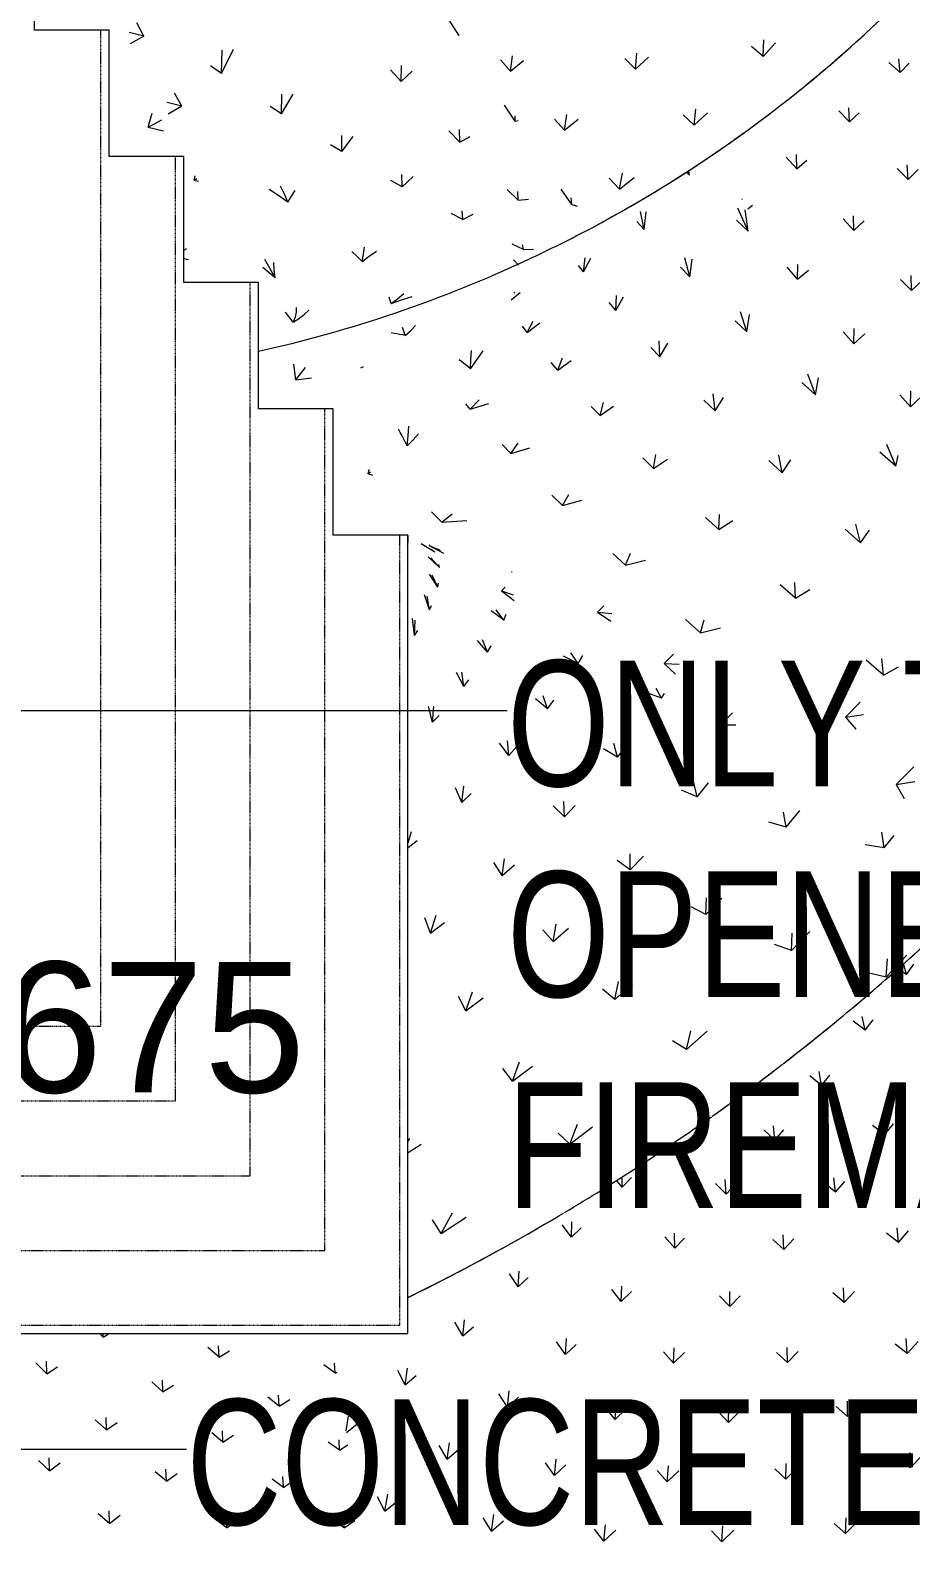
# Model space of a CAD drawing. Header units: millimetres. Extents: x 12827 to 178996, y -27589 to 73652.
# Drawn here: x 95187 to 97838, y 29901 to 34447 of the extents above; entities that cross this region are included whole.
import ezdxf

# ---------------------------------------------------------------- set-up
doc = ezdxf.new("R2010")
doc.units = ezdxf.units.MM
doc.linetypes.add('Overhead', pattern=[3.96875, 2.38125, -1.5875])
for name, color, linetype, lineweight in [('A-ANNO-NOTE', 131, 'Continuous', 25), ('A-FLOR', 192, 'Continuous', 9), ('A-FLOR-PATT', 8, 'Continuous', 9), ('G-ANNO-TEXT', 231, 'Continuous', 5), ('S-STRS', 31, 'Continuous', 20)]:
    doc.layers.add(name, color=color, linetype=linetype, lineweight=lineweight)
doc.styles.add('Arial_1', font='arial.ttf', dxfattribs={"height": 393.413174})
doc.styles.add('Swis721 BT_7', font='swiss.ttf', dxfattribs={"width": 0.75, "height": 378.428351})

# ---------------------------------------------------------------- blocks, each defined once
blk = doc.blocks.new('FP_202-Copy of 1_F')
at = {"layer": 'A-FLOR-PATT'}
for p, q in [((96450.4, 35516.5), (96443.8, 35559.1)), ((96450.4, 35516.5), (96416, 35546.8)), ((96450.4, 35516.5), (96475.6, 35546.8)), ((96311.4, 35356.7), (96278.8, 35388.6)), ((96311.4, 35356.7), (96307.1, 35400.1)), ((96311.4, 35356.7), (96338.1, 35386.4)), ((96634.9, 35356.5), (96600.1, 35386.4)), ((96634.9, 35356.5), (96629.1, 35400.2)), ((96634.9, 35356.5), (96661.6, 35388.7)), ((96163.8, 35200.4), (96162.1, 35244.3)), ((96821.3, 35198.6), (96816.4, 35243.4)), ((96163.8, 35200.4), (96133.3, 35233.7)), ((96163.8, 35200.4), (96192.2, 35229.3)), ((96486.4, 35187.3), (96453.4, 35218.9)), ((96486.4, 35187.3), (96483.1, 35231.7)), ((96486.4, 35187.3), (96515, 35218.7)), ((96821.3, 35198.6), (96786.2, 35228.1)), ((96821.3, 35198.6), (96849.6, 35232.9)), ((96037, 35076.6), (96037.3, 35076.9)), ((96328, 35023.5), (96297, 35056.5)), ((96328, 35023.5), (96327.5, 35068.1)), ((96663.6, 35019.8), (96661.4, 35065.1)), ((97009.6, 35043), (96974.1, 35072)), ((97009.6, 35043), (97005.5, 35088.9)), ((97009.6, 35043), (97039.4, 35079.2)), ((96328, 35023.5), (96358.5, 35053.7)), ((96663.6, 35019.8), (96630.2, 35051.1)), ((96663.6, 35019.8), (96694, 35052.8)), ((97199.7, 34889.6), (97163.9, 34918.2)), ((97199.7, 34889.6), (97196.4, 34936.7)), ((97199.7, 34889.6), (97230.9, 34928)), ((96161.2, 34895.8), (96161.9, 34910.7)), ((96173.2, 34878.3), (96191.9, 34895.1)), ((96494.8, 34847.9), (96463.3, 34880.7)), ((96494.8, 34847.9), (96495.4, 34893.3)), ((96494.8, 34847.9), (96527.3, 34879.6)), ((96843.1, 34854.1), (96809.3, 34885)), ((96843.1, 34854.1), (96841.8, 34900.4)), ((96843.1, 34854.1), (96875.2, 34888.9)), ((97391.6, 34738.5), (97389, 34786.8)), ((97024.7, 34690.3), (97024.3, 34737.6)), ((97391.6, 34738.5), (97355.5, 34766.7)), ((97391.6, 34738.5), (97424.2, 34779.1)), ((96314.6, 34684.5), (96285.3, 34718.5)), ((96314.6, 34684.5), (96318.2, 34729.6)), ((96314.6, 34684.5), (96349.3, 34714.5)), ((96664, 34673.9), (96632.1, 34706.4)), ((96664, 34673.9), (96665.7, 34720.1)), ((96664, 34673.9), (96698.5, 34706.9)), ((97024.7, 34690.3), (96990.5, 34720.9)), ((97024.7, 34690.3), (97058.6, 34726.9)), ((97585.2, 34589.8), (97548.8, 34617.5)), ((97585.2, 34589.8), (97583.4, 34637.6)), ((97585.2, 34589.8), (97605.9, 34615.8)), ((97208.4, 34528.5), (97173.8, 34558.7)), ((97208.4, 34528.5), (97208.9, 34576.8)), ((97208.4, 34528.5), (97243.9, 34567)), ((96472.4, 34503.9), (96442.6, 34537.7)), ((96472.4, 34503.9), (96477.2, 34549.6)), ((96472.4, 34503.9), (96509.3, 34534.9)), ((96835.6, 34501.3), (96803.3, 34533.6)), ((96835.6, 34501.3), (96838.4, 34548.4)), ((96835.6, 34501.3), (96872.1, 34535.9)), ((97394.1, 34368.7), (97395.5, 34418.2)), ((97009.7, 34330.4), (97013.5, 34378.3)), ((97394.1, 34368.7), (97359.1, 34398.5)), ((97394.1, 34368.7), (97431.3, 34409.2)), ((96632.8, 34324.4), (96602.6, 34358)), ((96632.8, 34324.4), (96638.9, 34370.7)), ((96632.8, 34324.4), (96671.9, 34356.6)), ((97009.7, 34330.4), (96976.9, 34362.3)), ((97009.7, 34330.4), (97048.1, 34366.6)), ((96795.9, 34146.1), (96803.1, 34193.1)), ((97186.1, 34161.1), (97152.8, 34192.7)), ((97186.1, 34161.1), (97190.9, 34210)), ((97186.1, 34161.1), (97226.3, 34198.9)), ((96795.9, 34146.1), (96765.1, 34179.4)), ((96795.9, 34146.1), (96837.1, 34179.5)), ((96961.6, 33969), (96970, 34016.8)), ((96961.6, 33969), (96930.4, 34002.1)), ((96961.6, 33969), (97004.9, 34003.7))]:
    blk.add_line(p, q, dxfattribs=at)
blk = doc.blocks.new('FP_204-Copy of 1_F')
at = {"layer": 'A-FLOR-PATT'}
for p, q in [((95954.4, 34680.7), (95956.4, 34751.8)), ((95954.4, 34680.7), (95989.7, 34741)), ((95954.4, 34680.7), (95921.8, 34718.6)), ((96129, 34483), (96096.3, 34519.5)), ((96129, 34483), (96130.1, 34542.9)), ((96129, 34483), (96163.1, 34529)), ((96477.5, 34432.9), (96447.5, 34479.6)), ((96477.5, 34432.9), (96477.5, 34435.9)), ((96477.5, 34432.9), (96479, 34433.8)), ((95763, 34316.6), (95799.3, 34390.3)), ((95763, 34316.6), (95764.9, 34386.9)), ((95763, 34316.6), (95729.2, 34340.1)), ((96304.2, 34292.9), (96271.3, 34328)), ((96304.2, 34292.9), (96304.4, 34341.6)), ((96304.2, 34292.9), (96337.2, 34324.5)), ((95943.6, 34195.4), (95978.8, 34254.8)), ((95943.6, 34195.4), (95944.7, 34254.7)), ((95943.6, 34195.4), (95909.7, 34217.6)), ((96647.2, 34173.9), (96615.3, 34221.9)), ((96480, 34110.3), (96479.3, 34147.9)), ((96647.2, 34173.9), (96646.9, 34189.4)), ((96647.2, 34173.9), (96656.5, 34175.4)), ((96124.8, 34081.9), (96090.8, 34102.6)), ((96124.8, 34081.9), (96125, 34129.9)), ((96124.8, 34081.9), (96158.9, 34126.9)), ((96480, 34110.3), (96447, 34143.9)), ((96480, 34110.3), (96511.9, 34127.6)), ((96306.6, 33975.9), (96305.9, 34012.8)), ((96306.6, 33975.9), (96272.5, 33995.2)), ((96306.6, 33975.9), (96339.6, 34006.5)), ((96656.4, 33935.2), (96623.3, 33967.4)), ((96817.4, 33922.4), (96785.4, 33969)), ((96656.4, 33935.2), (96654.8, 33961.7)), ((96656.4, 33935.2), (96687.1, 33938.1)), ((96817.4, 33922.4), (96816.1, 33942.9)), ((96817.4, 33922.4), (96833.9, 33917)), ((96489, 33877.5), (96454.7, 33895.4)), ((96489, 33877.5), (96487.4, 33903.2)), ((96489, 33877.5), (96520.8, 33893.7)), ((96671.8, 33786.5), (96637.5, 33803)), ((96671.8, 33786.5), (96669.4, 33801)), ((96671.8, 33786.5), (96702.6, 33788.3))]:
    blk.add_line(p, q, dxfattribs=at)
blk = doc.blocks.new('FP_205-Copy of 1_F')
at = {"layer": 'A-FLOR-PATT'}
for p, q in [((95988.7, 33598.7), (95988.3, 33612.6)), ((96013, 33592.5), (96026.1, 33603.9)), ((95978.7, 33568.2), (95955.1, 33598.3)), ((95978.7, 33568.2), (95985.5, 33583.9)), ((95978.7, 33568.2), (95997.2, 33580.6)), ((95985.5, 33583.9), (95988.7, 33598.7)), ((95997.2, 33580.6), (96013, 33592.5))]:
    blk.add_line(p, q, dxfattribs=at)
blk = doc.blocks.new('FP_206-Copy of 1_F')
at = {"layer": 'A-FLOR-PATT'}
for p, q in [((95935, 33948.6), (95905.9, 33968.1)), ((95952, 33953.4), (95940.4, 33977.7)), ((95973.1, 33947.2), (95984.2, 33964.6)), ((95962.9, 33929.4), (95935, 33948.6)), ((95962.9, 33929.4), (95952, 33953.4)), ((95962.9, 33929.4), (95973.1, 33947.2)), ((96190.2, 33772.6), (96192.9, 33794.4)), ((96207.5, 33766.5), (96229.8, 33781.6)), ((95909.3, 33729.1), (95893.4, 33757.1)), ((95921.7, 33724.8), (95920.5, 33747.8)), ((96171.4, 33765.8), (96155, 33780.9)), ((96186.6, 33751.2), (96171.4, 33765.8)), ((96186.6, 33751.2), (96190.2, 33772.6)), ((96186.6, 33751.2), (96207.5, 33766.5)), ((96657.3, 33740), (96642.1, 33756.2)), ((95906.3, 33716.9), (95887.1, 33732.8)), ((95924.3, 33701.5), (95906.3, 33716.9)), ((95924.3, 33701.5), (95909.3, 33729.1)), ((95924.3, 33701.5), (95921.7, 33724.8)), ((96293.2, 33638.7), (96312.2, 33654)), ((96304.4, 33634.9), (96336.8, 33645.6)), ((96271, 33633.6), (96267.5, 33643.7)), ((96273.2, 33624), (96271, 33633.6)), ((96273.2, 33624), (96293.2, 33638.7)), ((96273.2, 33624), (96304.4, 33634.9))]:
    blk.add_line(p, q, dxfattribs=at)
blk = doc.blocks.new('FP_219-Copy of 1_F')
at = {"layer": 'A-FLOR-PATT'}
for p, q in [((96388.1, 32895.3), (96390.3, 32897.6)), ((96388.1, 32895.3), (96421.2, 32881.4)), ((96388.1, 32895.3), (96431.5, 32872.1)), ((96606.3, 32758.9), (96617, 32769.7)), ((96606.3, 32758.9), (96641.2, 32746.9)), ((96606.3, 32758.9), (96643.6, 32729.9)), ((96895.2, 32694.6), (96914.1, 32714.1)), ((96895.2, 32694.6), (96937.9, 32690.6)), ((96895.2, 32694.6), (96935.3, 32668.1)), ((97096.1, 32540.5), (97123.8, 32568.5)), ((97096.1, 32540.5), (97140.8, 32538.3)), ((97096.1, 32540.5), (97130.3, 32508.2)), ((97641.6, 32378.6), (97685.9, 32424)), ((97265.1, 32355.4), (97301.6, 32391.7)), ((97641.6, 32378.6), (97695.8, 32386.3)), ((97641.6, 32378.6), (97672.6, 32342.8)), ((97265.1, 32355.4), (97311.8, 32355)), ((97265.1, 32355.4), (97279.6, 32336.2)), ((98265.4, 32241.2), (98270, 32234.5)), ((97793.8, 32175.5), (97847, 32229.1)), ((97793.8, 32175.5), (97850, 32184.9)), ((97793.8, 32175.5), (97818.7, 32133.9)), ((97915.2, 31943.3), (97975.8, 32003.3)), ((97916.9, 31942.3), (97971.9, 31952.7))]:
    blk.add_line(p, q, dxfattribs=at)
blk = doc.blocks.new('FP_221-Copy of 1_F')
at = {"layer": 'A-FLOR-PATT'}
for p, q in [((97172, 34011.1), (97164.3, 34018.7)), ((97172, 34011.1), (97167.9, 34021)), ((97172, 34011.1), (97170.4, 34022.6)), ((97035.5, 33847.1), (97024.3, 33901.4)), ((97035.5, 33847.1), (97041.4, 33900)), ((97349, 33842.3), (97313.1, 33875.8)), ((97349, 33842.3), (97317.1, 33911.3)), ((97349, 33842.3), (97339.6, 33906.6)), ((97035.5, 33847.1), (97013.6, 33871.2)), ((96852.7, 33719.6), (96838.2, 33738.8)), ((96852.7, 33719.6), (96858, 33762.3)), ((96852.7, 33719.6), (96874.6, 33760.9)), ((97172.8, 33705), (97157.6, 33762.1)), ((97172.8, 33705), (97179.6, 33757.4)), ((97172.8, 33705), (97144.4, 33733.5)), ((96635.2, 33635.6), (96662.2, 33657.6)), ((96643.9, 33655.4), (96646.2, 33658.9)), ((96950.5, 33603.6), (96951.9, 33648.9)), ((96950.5, 33603.6), (96929.6, 33627.1)), ((96950.5, 33603.6), (96973.3, 33644.4)), ((96683.1, 33537), (96669.5, 33555.7)), ((96683.1, 33537), (96700.9, 33571)), ((96683.1, 33537), (96721.7, 33566.5)), ((97344.7, 33539.1), (97309.8, 33572)), ((97344.7, 33539.1), (97325.7, 33598.9)), ((97344.7, 33539.1), (97352.5, 33590.9)), ((97082.7, 33464.2), (97080.2, 33512.3)), ((97082.7, 33464.2), (97055.3, 33492.1)), ((97082.7, 33464.2), (97106.5, 33504.5)), ((96775.7, 33423.6), (96755.8, 33446.6)), ((96775.7, 33423.6), (96789.7, 33460.3)), ((96775.7, 33423.6), (96815.3, 33452.6)), ((97551.5, 33348.9), (97510.1, 33386.4)), ((97551.5, 33348.9), (97528.5, 33411.6)), ((97551.5, 33348.9), (97560.3, 33400.2)), ((96512, 33305.9), (96538.4, 33334)), ((97249.4, 33301.3), (97215.5, 33333.6)), ((97249.4, 33301.3), (97243.1, 33352.1)), ((97249.4, 33301.3), (97274.2, 33340.9)), ((96512, 33305.9), (96498.2, 33322.2)), ((96512, 33305.9), (96568.2, 33323.3)), ((96902.7, 33287.2), (96876.2, 33314.6)), ((96902.7, 33287.2), (96912.8, 33326.6)), ((96902.7, 33287.2), (96943.2, 33315.6)), ((96633.5, 33172.6), (96608.2, 33199.4)), ((96633.5, 33172.6), (96656.1, 33203.3)), ((97793.4, 33134.3), (97766.4, 33199.8)), ((96633.5, 33172.6), (96690.8, 33189.4)), ((97064, 33127.5), (97031.1, 33159.2)), ((97064, 33127.5), (97070.3, 33169.5)), ((97064, 33127.5), (97105.6, 33155.2)), ((97450.9, 33114.3), (97410.5, 33151.2)), ((97450.9, 33114.3), (97440.6, 33168)), ((97450.9, 33114.3), (97476.7, 33153.4)), ((97793.4, 33134.3), (97745.4, 33176.4)), ((97793.4, 33134.3), (97800, 33166.2)), ((96789.4, 33016.2), (96757.6, 33047.3)), ((96789.4, 33016.2), (96808.2, 33049.6)), ((96789.4, 33016.2), (96847.7, 33032.4)), ((96426.3, 32966), (96395.6, 32996.4)), ((96426.3, 32966), (96457.6, 32990.9)), ((96426.3, 32966), (96501.1, 32970.8)), ((97260, 32944), (97220.6, 32980.2)), ((97260, 32944), (97262.4, 32988.7)), ((97260, 32944), (97302.6, 32971.1)), ((97687.3, 32903.2), (97640.3, 32944.6)), ((97687.3, 32903.2), (97673.1, 32959.5)), ((97687.3, 32903.2), (97714.1, 32941.5)), ((96979.7, 32836.3), (96994.7, 32872.3)), ((96979.7, 32836.3), (96941.4, 32871.8)), ((96979.7, 32836.3), (97039.1, 32851.8)), ((96636, 32815), (96638.3, 32817.4)), ((97490.8, 32736.4), (97489.3, 32783.8)), ((97490.8, 32736.4), (97444.8, 32777.2)), ((97490.8, 32736.4), (97534.4, 32762.8)), ((97958.7, 32667.4), (97905.2, 32713.5)), ((97958.7, 32667.4), (97940.7, 32726.5)), ((97958.7, 32667.4), (97986.6, 32705.1)), ((97204.7, 32632.6), (97159.9, 32672.6)), ((97204.7, 32632.6), (97215.8, 32671.3)), ((97204.7, 32632.6), (97265.1, 32647.4)), ((97756.5, 32504.5), (97751.1, 32554.7)), ((97756.5, 32504.5), (97704, 32549.9)), ((97756.5, 32504.5), (97801.3, 32530.2)), ((98260.6, 32410.8), (98205.3, 32457.5))]:
    blk.add_line(p, q, dxfattribs=at)
blk = doc.blocks.new('FP_222-Copy of 1_F')
at = {"layer": 'A-FLOR-PATT'}
for p, q in [((97806, 34319.6), (97772.4, 34350.3)), ((97806, 34319.6), (97801.8, 34361.3)), ((97806, 34319.6), (97833.8, 34348.2)), ((97654, 34171.5), (97621.2, 34204.4)), ((97654, 34171.5), (97651.3, 34213.8)), ((97654, 34171.5), (97683.1, 34198.7)), ((97986.8, 34158.3), (97983.9, 34190.5)), ((97986.8, 34158.3), (97952.8, 34188.3)), ((97986.8, 34158.3), (97999.3, 34171.7)), ((97495.2, 34030.2), (97463.2, 34065.5)), ((97495.2, 34030.2), (97494, 34073.2)), ((97495.2, 34030.2), (97525.5, 34056.1)), ((97830.1, 33998.3), (97796.9, 34030.5)), ((97830.1, 33998.3), (97827.7, 34041.7)), ((97830.1, 33998.3), (97860, 34027.8)), ((97330.1, 33937.1), (97330.1, 33939.9)), ((97347.1, 33909.4), (97361.5, 33920.7)), ((97666.9, 33844.6), (97634.6, 33879)), ((97666.9, 33844.6), (97665.9, 33888.7)), ((97666.9, 33844.6), (97698, 33872.9)), ((98008, 33829.3), (98006, 33873.7)), ((98008, 33829.3), (97974.5, 33860.7)), ((98008, 33829.3), (98038.8, 33861.1)), ((97497.6, 33697.3), (97498, 33742.3)), ((97497.6, 33697.3), (97466, 33734.2)), ((97497.6, 33697.3), (97529.8, 33724.4)), ((97840.3, 33663.3), (97807.6, 33697)), ((97840.3, 33663.3), (97839.7, 33708.6)), ((97840.3, 33663.3), (97872.2, 33694)), ((98187.9, 33664.5), (98154, 33695.1)), ((98187.9, 33664.5), (98186.3, 33709.9)), ((98187.9, 33664.5), (98219.6, 33698.5)), ((97666.8, 33503.2), (97634.9, 33539.2)), ((97666.8, 33503.2), (97667.5, 33549.3)), ((97666.8, 33503.2), (97699.7, 33532.8)), ((98015.5, 33486.5), (97982.5, 33519.3)), ((98015.5, 33486.5), (98015.3, 33532.8)), ((98015.5, 33486.5), (98048.3, 33519.5)), ((98369.8, 33503.7), (98335.5, 33533.6)), ((98369.8, 33503.7), (98368.5, 33550.1)), ((98369.8, 33503.7), (98402.4, 33539.8)), ((98553.6, 33347), (98519, 33376.1)), ((98553.6, 33347), (98552.8, 33394.3)), ((98553.6, 33347), (98587.2, 33385.2)), ((97837.7, 33313.6), (97805.5, 33348.8)), ((97837.7, 33313.6), (97838.7, 33360.9)), ((97837.7, 33313.6), (97871.4, 33345.6)), ((98192.6, 33313.9), (98159.2, 33345.9)), ((98192.6, 33313.9), (98192.7, 33361.2)), ((98192.6, 33313.9), (98226.2, 33349.1)), ((98739.6, 33194.2), (98739.2, 33242.5)), ((98371.5, 33145.5), (98372, 33193.9)), ((98739.6, 33194.2), (98704.6, 33222.5)), ((98739.6, 33194.2), (98770.8, 33230.6)), ((98010.3, 33128.6), (97977.8, 33163)), ((98010.3, 33128.6), (98011.7, 33177)), ((98010.3, 33128.6), (98044.8, 33163)), ((98371.5, 33145.5), (98337.8, 33176.8)), ((98371.5, 33145.5), (98406, 33183)), ((98914.1, 33055.8), (98892.2, 33072.9)), ((98552.4, 32981.4), (98518.3, 33011.8)), ((98552.4, 32981.4), (98553.3, 33030.7)), ((98552.4, 32981.4), (98587.8, 33021)), ((98184.6, 32948.1), (98151.8, 32981.6)), ((98184.6, 32948.1), (98186.4, 32997.5)), ((98184.6, 32948.1), (98220, 32984.8)), ((98735.2, 32821.3), (98700.8, 32851)), ((98735.2, 32821.3), (98736.5, 32871.6)), ((98735.2, 32821.3), (98771.6, 32863.1)), ((98360.8, 32771.9), (98327.6, 32804.6)), ((98360.8, 32771.9), (98362.9, 32822.4)), ((98360.8, 32771.9), (98397, 32810.9)), ((98538.7, 32600), (98541.2, 32651.5)), ((98165.1, 32569.1), (98168.2, 32617.5)), ((98166.2, 32567.2), (98201.9, 32604.2)), ((98538.7, 32600), (98505.2, 32631.9)), ((98538.7, 32600), (98575.9, 32641.3)), ((98338.4, 32381.6), (98342, 32434.3)), ((98338.4, 32381.6), (98376.2, 32422.3)), ((98338.4, 32381.6), (98305.7, 32415.8))]:
    blk.add_line(p, q, dxfattribs=at)
blk = doc.blocks.new('FP_223-Copy of 1_F')
at = {"layer": 'A-FLOR-PATT'}
for p, q in [((96324.9, 32904.7), (96324.9, 32925.8)), ((96324.9, 32904.7), (96325.3, 32914.5)), ((96324.9, 32904.7), (96324.9, 32914.2)), ((96405.5, 32875.6), (96364.3, 32900.7)), ((96405.5, 32875.6), (96394, 32883.5)), ((96405.5, 32875.6), (96404.8, 32876.9)), ((96418.7, 32828.9), (96385.5, 32861.4)), ((96418.7, 32828.9), (96393.6, 32858.1)), ((96418.7, 32828.9), (96417.5, 32838.7)), ((96413.7, 32770.2), (96389.1, 32809.5)), ((96413.7, 32770.2), (96397.1, 32805.7)), ((96413.7, 32770.2), (96416.1, 32782.1)), ((96389.3, 32701.4), (96373.6, 32746.9)), ((96389.3, 32701.4), (96381.6, 32742.6)), ((96389.3, 32701.4), (96395.4, 32715)), ((96613, 32671), (96574.3, 32698.7)), ((96613, 32671), (96589.8, 32701.9)), ((96344.3, 32624.7), (96338, 32675.8)), ((96344.3, 32624.7), (96346, 32670.8)), ((96613, 32671), (96619.9, 32688.2)), ((96344.3, 32624.7), (96354.4, 32639.6)), ((96563.7, 32574.6), (96533.2, 32609.5)), ((96563.7, 32574.6), (96549, 32611.7)), ((96563.7, 32574.6), (96574.6, 32593.3)), ((96836.3, 32539.7), (96792.3, 32562.3)), ((96836.3, 32539.7), (96814.8, 32572.5)), ((96836.3, 32539.7), (96850.9, 32564.7)), ((96492.4, 32471.3), (96470.6, 32512.7)), ((96492.4, 32471.3), (96486.8, 32513.9)), ((96492.4, 32471.3), (96507.5, 32491.1)), ((97087.7, 32436), (97071.2, 32465)), ((96744.5, 32403.5), (96708.3, 32433.7)), ((96744.5, 32403.5), (96731.6, 32442.4)), ((96744.5, 32403.5), (96763.6, 32429.4)), ((97087.7, 32436), (97038.5, 32453.3)), ((97087.7, 32436), (97096.6, 32449.3)), ((96398.4, 32363.2), (96385.6, 32410.8)), ((96398.4, 32363.2), (96402.2, 32410.7)), ((96398.4, 32363.2), (96417.8, 32383.7)), ((96628, 32263.3), (96600.2, 32300.6)), ((96628, 32263.3), (96624.3, 32307.6)), ((96628, 32263.3), (96651.8, 32289.8)), ((96955.2, 32257.9), (96913.4, 32283.2)), ((96955.2, 32257.9), (96944, 32298.7)), ((96955.2, 32257.9), (96982.1, 32291.5)), ((96486.3, 32121.7), (96467.3, 32165.4)), ((96486.3, 32121.7), (96492.2, 32170.7)), ((96486.3, 32121.7), (96514.9, 32148.2)), ((97194.9, 32138.9), (97147.8, 32159.1)), ((97194.9, 32138.9), (97185.3, 32181.7)), ((97194.9, 32138.9), (97229.3, 32180.5)), ((96795.3, 32078.7), (96761.6, 32111.5)), ((96795.3, 32078.7), (96793.4, 32124.9)), ((96795.3, 32078.7), (96827.4, 32112.3)), ((97462.8, 32047.5), (97410.5, 32062.5)), ((97462.8, 32047.5), (97454.5, 32092.5)), ((97462.8, 32047.5), (97504.3, 32097.5)), ((96324.9, 32000.5), (96334.7, 32034.1)), ((97757.7, 31984.7), (97750.7, 32032)), ((97757.7, 31984.7), (97788.3, 32021.7)), ((96324.9, 31985.7), (96352.3, 32007.3)), ((96993.4, 31918.6), (96993.1, 31966.7)), ((97757.7, 31984.7), (97700.4, 31994.2)), ((96607.6, 31901.2), (96582.3, 31940.8)), ((96607.6, 31901.2), (96615.3, 31951.9)), ((96607.6, 31901.2), (96644.9, 31934.2)), ((96993.4, 31918.6), (96954, 31946.7)), ((96993.4, 31918.6), (97033.5, 31959.6)), ((97221.5, 31784), (97222.8, 31834.2)), ((97221.5, 31784), (97269.3, 31832.9)), ((96391.8, 31727.9), (96409.5, 31782.4)), ((97221.5, 31784), (97176.5, 31807.3)), ((96391.8, 31727.9), (96375.5, 31773.9)), ((96391.8, 31727.9), (96434.4, 31759.9)), ((96761.3, 31702.8), (96730, 31738.3)), ((96761.3, 31702.8), (96770.8, 31755.4)), ((96761.3, 31702.8), (96807.2, 31742.8)), ((97478.7, 31676), (97428.3, 31694.2)), ((97478.7, 31676), (97533.8, 31733.2)), ((97478.7, 31676), (97481.4, 31728.4)), ((97764.1, 31595.6), (97826.2, 31661.4)), ((97764.1, 31595.6), (97768.1, 31650.3)), ((97764.1, 31595.6), (97708.5, 31608.5)), ((96946.8, 31527.9), (96909.6, 31558.9)), ((96946.8, 31527.9), (96958, 31582.4)), ((96946.8, 31527.9), (97000.8, 31575.2)), ((96498.6, 31494.5), (96476, 31536.7)), ((96498.6, 31494.5), (96518.2, 31550.8)), ((96498.6, 31494.5), (96550.2, 31532.9)), ((97163.1, 31377.4), (97175.9, 31434)), ((97163.1, 31377.4), (97225.1, 31432.4)), ((97163.1, 31377.4), (97120.3, 31403.7)), ((96638.7, 31282.2), (96660.2, 31340.3)), ((96638.7, 31282.2), (96699, 31327.3)), ((96638.7, 31282.2), (96609.9, 31320.3)), ((97423.4, 31309.7), (97423.8, 31311.3)), ((97370.4, 31269.6), (97361.1, 31273.8)), ((96811.4, 31092), (96834.6, 31152.2)), ((96811.4, 31092), (96880.1, 31144.4)), ((96324.9, 31101.4), (96329.8, 31110.9)), ((96811.4, 31092), (96776.6, 31126)), ((96324.9, 31067.2), (96364.1, 31092.4)), ((96424.1, 30823.3), (96458, 30886.1)), ((96424.1, 30823.3), (96499.4, 30872.3)), ((96424.1, 30823.3), (96397.9, 30864.3))]:
    blk.add_line(p, q, dxfattribs=at)
blk = doc.blocks.new('FP_224-Copy of 1_F')
at = {"layer": 'A-FLOR-PATT'}
for p, q in [((96331.4, 33542.5), (96347.4, 33558)), ((96282.4, 33534.3), (96273.9, 33535.6)), ((96290.8, 33532.9), (96282.4, 33534.3)), ((96299.2, 33531.3), (96290.8, 33532.9)), ((96307.5, 33529.6), (96299.2, 33531.3)), ((96315.7, 33527.8), (96307.5, 33529.6)), ((96312, 33540.7), (96307.9, 33552.4)), ((96315.7, 33527.8), (96312, 33540.7)), ((96315.7, 33527.8), (96331.4, 33542.5)), ((96514, 33455.6), (96515.4, 33482.6)), ((96531.5, 33454.3), (96551.1, 33481.9)), ((96182.4, 33430.1), (96190.7, 33434.6)), ((96485.5, 33449.2), (96478.7, 33454.2)), ((96492.3, 33444), (96485.5, 33449.2)), ((96499, 33438.6), (96492.3, 33444)), ((96505.7, 33433.2), (96499, 33438.6)), ((96512.3, 33427.5), (96505.7, 33433.2)), ((96512.3, 33427.5), (96514, 33455.6)), ((96512.3, 33427.5), (96531.5, 33454.3)), ((96301.1, 33236.1), (96295.7, 33246)), ((96306.5, 33226.1), (96301.1, 33236.1)), ((96324.5, 33225.4), (96326.5, 33254.5)), ((96311.7, 33216), (96306.5, 33226.1)), ((96317, 33205.6), (96311.7, 33216)), ((96322.2, 33195.2), (96317, 33205.6)), ((96322.2, 33195.2), (96324.5, 33225.4)), ((96322.2, 33195.2), (96338.7, 33212.9)), ((96338.7, 33212.9), (96355.6, 33231.4))]:
    blk.add_line(p, q, dxfattribs=at)
blk = doc.blocks.new('FP_230-Copy of 1_F')
at = {"layer": 'A-FLOR-PATT'}
for p, q in [((95406.8, 30511.3), (95397.2, 30520.6)), ((95406.8, 30511.3), (95406.5, 30520.6)), ((95406.8, 30511.3), (95421.6, 30520.6)), ((95755.4, 30451), (95721.6, 30480.2)), ((95755.4, 30451), (95753.8, 30484.7)), ((95755.4, 30451), (95787, 30469.6)), ((95237.1, 30400.7), (95203.7, 30433.9)), ((95237.1, 30400.7), (95236, 30439.3)), ((95237.1, 30400.7), (95269, 30422.2)), ((96104.9, 30402.5), (96070.8, 30428.3)), ((96104.9, 30402.5), (96103.1, 30432.9)), ((95586.4, 30346.4), (95552.6, 30376.2)), ((95586.4, 30346.4), (95584.9, 30381.8)), ((96104.9, 30402.5), (96111.1, 30405.9)), ((95586.4, 30346.4), (95618.1, 30366.7)), ((95936.5, 30303.8), (95902.4, 30330.3)), ((95936.5, 30303.8), (95934.8, 30336.1)), ((95936.5, 30303.8), (95968.1, 30323.1)), ((95416.4, 30232.2), (95382.7, 30262.7)), ((95416.4, 30232.2), (95415.1, 30269.3)), ((95416.4, 30232.2), (95448.3, 30254.3)), ((95767.2, 30195.4), (95733.2, 30222.6)), ((95767.2, 30195.4), (95765.7, 30229.5)), ((95767.2, 30195.4), (95799, 30216.5)), ((96118.6, 30171), (96084.4, 30194.8)), ((96118.6, 30171), (96116.8, 30201.9)), ((95245.4, 30108.6), (95244.3, 30147.5)), ((96118.6, 30171), (96143.3, 30186.6)), ((95245.4, 30108.6), (95211.7, 30139.9)), ((95245.4, 30108.6), (95277.5, 30132.5)), ((95597, 30077.5), (95563, 30105.4)), ((95597, 30077.5), (95595.6, 30113.3)), ((95597, 30077.5), (95629, 30100.3)), ((95949.2, 30058.8), (95915, 30083.3)), ((95949.2, 30058.8), (95947.5, 30091.4)), ((95949.2, 30058.8), (95981, 30080.6)), ((95425.7, 29950.3), (95391.8, 29978.9)), ((95425.7, 29950.3), (95424.5, 29987.8)), ((95425.7, 29950.3), (95457.9, 29974.8)), ((95778.8, 29937), (95744.6, 29962.3)), ((95778.8, 29937), (95777.3, 29971.4)), ((96132.2, 29936.7), (96130.4, 29967.9)), ((95778.8, 29937), (95810.8, 29960.6)), ((96132.2, 29936.7), (96097.8, 29958.5)), ((96132.2, 29936.7), (96164, 29959.2))]:
    blk.add_line(p, q, dxfattribs=at)
blk = doc.blocks.new('FP_231-Copy of 1_F')
at = {"layer": 'A-FLOR-PATT'}
for p, q in [((97825.1, 31603.1), (97801.5, 31618.7)), ((97825.1, 31603.1), (97816.9, 31632.4)), ((97825.1, 31603.1), (97847.5, 31634.6)), ((97701, 31435.6), (97664.5, 31462.5)), ((97701, 31435.6), (97692, 31476.6)), ((97701, 31435.6), (97724.9, 31466.9)), ((97569, 31269.5), (97534.1, 31298.1)), ((97569, 31269.5), (97562.1, 31311.5)), ((97569, 31269.5), (97594.3, 31300.6)), ((97429.3, 31104.9), (97424.5, 31147.9)), ((97759.7, 31121.1), (97723.4, 31148.4)), ((97759.7, 31121.1), (97752.9, 31163.4)), ((97759.7, 31121.1), (97786.6, 31153.8)), ((97429.3, 31104.9), (97396, 31135.2)), ((97429.3, 31104.9), (97456.1, 31135.6)), ((96969.5, 30963.1), (96954.5, 30981.3)), ((96969.5, 30963.1), (96969, 30990.6)), ((96969.5, 30963.1), (96997.4, 30991.6)), ((97282.2, 30941.5), (97250.4, 30973.6)), ((97282.2, 30941.5), (97279.5, 30985.6)), ((97282.2, 30941.5), (97310.3, 30972.1)), ((97611.6, 30947.4), (97576.9, 30976.4)), ((97611.6, 30947.4), (97606.9, 30990.7)), ((97611.6, 30947.4), (97640, 30979.9)), ((96816.2, 30812.3), (96788.8, 30849.4)), ((96816.2, 30812.3), (96817.4, 30858.2)), ((96816.2, 30812.3), (96845.5, 30840.4)), ((97801.7, 30796.8), (97797, 30840.4)), ((97801.7, 30796.8), (97831.6, 30831)), ((97127.9, 30779.5), (97097.6, 30813.4)), ((97127.9, 30779.5), (97127.2, 30824.7)), ((97127.9, 30779.5), (97157.3, 30809.8)), ((97456.2, 30774.8), (97423, 30805.5)), ((97456.2, 30774.8), (97453.6, 30819.2)), ((97456.2, 30774.8), (97485.9, 30807.1)), ((97801.7, 30796.8), (97765.4, 30824.5)), ((96656.1, 30662.9), (96630.2, 30701.9)), ((96656.1, 30662.9), (96659.3, 30710)), ((96656.1, 30662.9), (96686.6, 30690.8)), ((96966.5, 30618.8), (96937.8, 30654.5)), ((96966.5, 30618.8), (96967.8, 30665.1)), ((96966.5, 30618.8), (96997.3, 30648.8)), ((97293.7, 30603.3), (97293.1, 30648.8)), ((97637.9, 30615.2), (97603.2, 30644.6)), ((97637.9, 30615.2), (97635.3, 30659.8)), ((97637.9, 30615.2), (97669.1, 30649.2)), ((97293.7, 30603.3), (97262, 30635.8)), ((97293.7, 30603.3), (97324.7, 30635.4)), ((96489.4, 30514.8), (96465, 30555.9)), ((96489.4, 30514.8), (96494.5, 30563.2)), ((96489.4, 30514.8), (96521.1, 30542.5)), ((96798.4, 30459.2), (96771.2, 30496.8)), ((96798.4, 30459.2), (96801.6, 30506.7)), ((96798.4, 30459.2), (96830.4, 30489.1)), ((97124.2, 30432.9), (97094.1, 30467.2)), ((97124.2, 30432.9), (97125.6, 30479.5)), ((97124.2, 30432.9), (97156.5, 30464.8)), ((97467, 30434.4), (97433.9, 30465.5)), ((97467, 30434.4), (97466.5, 30480.1)), ((97467, 30434.4), (97499.6, 30468.2)), ((97827.1, 30462.5), (97791.1, 30490.6)), ((97827.1, 30462.5), (97824.7, 30507.4)), ((97827.1, 30462.5), (97860, 30498.2)), ((96316.2, 30368.1), (96323.2, 30417.7)), ((96316.2, 30368.1), (96293.3, 30411.2)), ((96316.2, 30368.1), (96349.1, 30395.5)), ((96623.6, 30300.8), (96597.9, 30340.3)), ((96623.6, 30300.8), (96628.8, 30349.5)), ((96623.6, 30300.8), (96656.9, 30330.4)), ((96948, 30263.4), (96919.4, 30299.5)), ((96948, 30263.4), (96951.3, 30311.1)), ((96948, 30263.4), (96981.5, 30295.1)), ((97289.3, 30254.4), (97257.8, 30287.3)), ((97289.3, 30254.4), (97290.8, 30301.3)), ((97289.3, 30254.4), (97323.1, 30288.1)), ((97647.9, 30272.6), (97613.4, 30302.4)), ((97647.9, 30272.6), (97647.5, 30318.7)), ((97647.9, 30272.6), (97682, 30308.2)), ((96137.9, 30229.4), (96145.6, 30273.5)), ((96138.7, 30224.1), (96170.8, 30249.8)), ((96442.4, 30143.4), (96449.5, 30193.4)), ((96442.4, 30143.4), (96418.2, 30184.9)), ((96442.4, 30143.4), (96476.9, 30172.9)), ((97836.4, 30117.9), (97800.4, 30146.4)), ((97836.4, 30117.9), (97836.1, 30164.2)), ((97836.4, 30117.9), (97872.1, 30155.2)), ((96765.2, 30094.7), (96738.1, 30132.8)), ((96765.2, 30094.7), (96770.4, 30143.7)), ((96765.2, 30094.7), (96799.9, 30126.3)), ((97104.9, 30075.2), (97074.9, 30109.9)), ((97104.9, 30075.2), (97108.4, 30123.2)), ((97104.9, 30075.2), (97140, 30108.7)), ((97461.9, 30083.3), (97428.9, 30114.8)), ((97461.9, 30083.3), (97463.4, 30130.5)), ((97461.9, 30083.3), (97497.2, 30118.8)), ((96255, 29987), (96232.3, 30030.5)), ((96255, 29987), (96264, 30038.2)), ((96255, 29987), (96290.6, 30016.2)), ((96575.9, 29926.9), (96550.4, 29966.9)), ((96575.9, 29926.9), (96583.1, 29977.2)), ((97641.9, 29919.4), (97643.6, 29966.9)), ((96575.9, 29926.9), (96611.9, 29958.3)), ((96914, 29896.5), (96885.5, 29933.1)), ((96914, 29896.5), (96919.4, 29945.8)), ((96914, 29896.5), (96950.3, 29930)), ((97269.2, 29894.5), (97237.8, 29927.8)), ((97269.2, 29894.5), (97272.8, 29942.9)), ((97269.2, 29894.5), (97305.8, 29929.9)), ((97641.9, 29919.4), (97607.6, 29949.6)), ((97641.9, 29919.4), (97678.9, 29956.6))]:
    blk.add_line(p, q, dxfattribs=at)

msp = doc.modelspace()

# ---------------------------------------------------------------- hatches: boundary and pattern name
at = {"layer": 'A-FLOR-PATT'}
h = msp.add_hatch(dxfattribs=at)
h.set_pattern_fill('FP_1930', color=256, style=0, pattern_type=2)
h.set_pattern_definition([(165.716, (93251.5, 38658.38), (-219.0165, -126.688), [45.544, -297.971]), (118.306, (93251.5, 38658.38), (-219.016, -126.688), [45.03, -195.129]), (210.047, (93251.5, 38658.38), (113.879, -211.442), [47.441, -205.577])])
h.paths.add_polyline_path([(95649.29225, 34066.98693), (95926.43955, 35237.60298), (95424.29296, 34447.48546)], flags=0)
h = msp.add_hatch(dxfattribs=at)
h.set_pattern_fill('FP_1925', color=256, style=0, pattern_type=2)
h.set_pattern_definition([(28.795, (95536.8, 33184.22), (62.9, 228.146), [46.747, -305.84]), (346.67, (95536.8, 33184.22), (62.896, 228.146), [47.42, -205.484]), (74.587, (95536.8, 33184.22), (-246.09, 58.31), [44.373, -192.284])])
h.paths.add_polyline_path([(95424.29296, 34066.98693), (95649.29225, 34066.98693), (95424.29296, 34447.48546)], flags=0)
h = msp.add_hatch(dxfattribs=at)
h.set_pattern_fill('FP_1926', color=256, style=0, pattern_type=2)
h.set_pattern_definition([(28.787, (95761.8, 26687.56), (62.8953, 228.0624), [46.743, -305.813]), (346.674, (95761.8, 26687.56), (62.899, 228.061), [47.418, -205.48]), (74.582, (95761.8, 26687.56), (-246.09, 58.288), [44.358, -192.218])])
h.paths.add_polyline_path([(95874.29296, 33687.48546), (95649.29225, 34066.98693), (95649.29296, 33687.48546)], flags=0)
h = msp.add_hatch(dxfattribs=at)
h.set_pattern_fill('FP_1932', color=256, style=0, pattern_type=2)
h.set_pattern_definition([(52.464, (95986.8, 33393.92), (-32.995, 251.85), [47.625, -311.585]), (7.46, (95986.8, 33393.92), (-33, 251.85), [47.62, -206.38]), (97.46, (95986.8, 33393.92), (-251.85, -33), [47.62, -206.38])])
h.paths.add_polyline_path([(95874.29296, 33307.48546), (96099.29296, 33307.48546), (96287.73377, 33596.57963), (96051.14641, 33524.95407), (95874.29296, 33480.36089)], flags=0)
h = msp.add_hatch(dxfattribs=at)
h.set_pattern_fill('FP_1931', color=256, style=0, pattern_type=2)
h.set_pattern_definition([(37.879, (118643.62, 15303.36), (48.0274, 246.0172), [39.481, -258.302]), (341.334, (118643.62, 15303.36), (48.0254, 246.018), [37.012, -160.387]), (78.954, (118643.62, 15303.36), (-187.016, 63.1782), [46.999, -203.662])])
h.paths.add_polyline_path([(96324.29364, 32926.98707), (96099.29296, 33307.48546), (96099.29296, 32926.98707), (96302.96075, 32926.98707)], flags=0)

# ---------------------------------------------------------------- linework, layer by layer
at = {"layer": 'A-FLOR'}
for p, q in [((95199.29296, 34447.48546), (95199.29296, 34827.48546)), ((95424.29296, 34447.48546), (95199.29296, 34447.48546)), ((95424.29296, 34066.98693), (95424.29296, 34447.48546)), ((95649.29225, 34066.98693), (95424.29296, 34066.98693)), ((95649.29225, 33687.48546), (95649.29225, 34066.98693)), ((95874.29296, 33687.48546), (95649.29225, 33687.48546)), ((95874.29296, 33307.48546), (95874.29296, 33687.48546)), ((96099.29296, 33307.48546), (95874.29296, 33307.48546)), ((96099.29296, 32926.98707), (96099.29296, 33307.48546)), ((96324.29364, 32926.98707), (96099.29296, 32926.98707)), ((96324.29364, 31778.69127), (96324.29364, 32926.98707))]:
    msp.add_line(p, q, dxfattribs=at)
for centre, radius, start, end in [((95007.18355, 37358.55168), 3973.94546, 298.09070352, 313.57815579), ((95007.18355, 37358.55168), 3973.94546, 304.28568443, 313.57815579), ((95007.18355, 37358.55168), 3973.94546, 298.09070352, 304.28568443), ((95007.18355, 37358.55168), 3973.94546, 294.99321306, 298.09070352), ((95007.18355, 37358.55168), 3973.94546, 288.79823215, 294.99321306), ((95007.18355, 37358.55168), 3973.94546, 288.79823215, 294.99321306), ((95007.18355, 37358.55168), 3973.94546, 282.60325124, 288.79823215), ((95007.18355, 37358.55168), 3973.94546, 282.60325124, 288.79823215), ((86095.08141, 45842.46804), 19973.61813, 300.92475622, 316.404717236), ((93373.33093, 36621.04404), 6678.02749, 309.953990356, 314.499488843), ((93373.33093, 36621.04404), 6678.02749, 309.942354167, 312.215130276), ((93373.33093, 36621.04404), 6678.02749, 307.663786563, 309.93077171), ((93373.33093, 36621.04404), 6678.02749, 307.681241113, 309.930763169), ((93373.33093, 36621.04404), 6678.02749, 305.385218778, 307.646413143), ((93373.33093, 36621.04404), 6678.02749, 305.408491869, 307.646557201), ((93373.33093, 36621.04404), 6678.02749, 303.106636086, 305.362270057), ((93373.33093, 36621.04404), 6678.02749, 303.106650809, 305.362054577), ((93373.33093, 36621.04404), 6678.02749, 300.828065125, 303.078025897), ((93373.33093, 36621.04404), 6678.02749, 300.828082655, 303.07769601), ((93373.33093, 36621.04404), 6678.02749, 298.549494022, 300.794026746), ((93373.33093, 36621.04404), 6678.02749, 299.72772042, 300.793337444), ((93373.33093, 36621.04404), 6678.02749, 297.454354488, 299.726646315), ((93373.33093, 36621.04404), 6678.02749, 296.225455324, 298.509596382), ((93373.33093, 36621.04404), 6678.02749, 296.224620311, 297.453883629), ((86095.08141, 45842.46804), 19973.61813, 300.92475622, 310.775640503)]:
    msp.add_arc(centre, radius, start, end, dxfattribs=at)
msp.add_open_spline([(111057.51623, 40199.29363), (110790.11524, 39908.85437), (110517.81773, 39628.56511), (110400.02908, 39510.73078), (110281.75317, 39392.40898), (110147.14314, 39257.74674), (109996.12094, 39106.66596), (109773.71013, 38884.16888), (109640.92964, 38751.33689), (109526.41728, 38631.49407), (109352.87093, 38451.71181), (109207.52775, 38295.78973), (109022.14449, 38094.19385), (108838.03467, 37889.63944), (108561.06363, 37574.47106), (108332.42291, 37308.52743), (108127.05484, 37063.6829), (107888.57608, 36773.43403), (107656.60708, 36482.6189), (107437.20498, 36207.5419), (107137.13719, 35819.90238), (106825.1537, 35412.32636), (106393.6327, 34835.8578), (105710.181, 33904.13079), (105283.80656, 33307.35906), (104840.08212, 32673.39328), (104542.56724, 32240.60364), (104248.06441, 31803.80256), (104007.39319, 31440.06481), (103774.54904, 31089.25079), (103554.07684, 30743.15264), (103245.82541, 30255.01341), (102915.27001, 29720.08415), (102666.93214, 29306.59894), (102341.2374, 28755.56201), (102137.68758, 28402.84546), (101917.61467, 28015.04629), (101724.14444, 27665.85709), (101512.5858, 27272.17992), (101206.73383, 26696.68686), (100753.63145, 25806.99691), (100167.12949, 24592.65546), (99840.0301, 23881.65057), (99461.75628, 23036.8572), (99327.47194, 22727.71513), (99130.62059, 22269.18597), (98858.21851, 21613.23422), (98628.85247, 21054.62644), (98287.16224, 20194.35192), (97985.58412, 19412.95088), (97521.6025, 18157.03621), (97177.95348, 17180.94449), (96585.76301, 15391.27254), (96361.84856, 14677.28912), (96080.91331, 13727.25005), (95862.88586, 12957.02732), (95646.53943, 12148.98476), (95425.0069, 11259.73178), (95211.97097, 10336.15476), (95108.16188, 9847.30532), (95024.152, 9414.66409), (94959.33721, 9004.92539), (94905.21897, 8535.86335), (94891.01022, 8300.69616), (94881.02287, 8013.09684), (94884.32452, 7826.0239), (94899.86804, 7530.53219), (94938.49243, 7216.46526), (95002.24231, 6869.7832), (95050.2807, 6702.37592), (95150.311, 6394.71732), (95225.48294, 6189.98908), (95265.75274, 6077.37885)], degree=3, knots=[0, 0, 0, 0, 1.0407913836, 1.8329227872, 2.4060321319, 3.0305247211, 3.8160228975, 4.5986923833, 5.329045579, 5.9886585082, 6.6759714342, 7.4814648878, 8.314642484, 9.3734481445, 10.5162466185, 11.7075364251, 12.8508175028, 14.0173605822, 15.2191975832, 16.546249862, 18.0277268189, 19.911701422, 22.5229006852, 25.3747516683, 28.2853400759, 30.5069373856, 32.5026751219, 34.1293146002, 35.6421299878, 37.0276553162, 38.5674876844, 40.3344223811, 42.1800288241, 44.0942494579, 45.7662637289, 47.3984502866, 48.7673300641, 50.1795881101, 51.8168274441, 54.1090521126, 57.3868233557, 60.8076971781, 64.1489886498, 66.3846344694, 68.3102443987, 70.0004602256, 71.9823230696, 74.430541174, 77.0179211282, 80.408721011, 83.9188512543, 88.5739935232, 92.5835625461, 96.5449138638, 99.3207100258, 102.1929498492, 104.984003146, 107.9361103254, 110.5201242415, 112.5841571659, 114.0655925609, 115.5168852373, 116.7439619213, 117.8321531365, 118.6087429438, 119.4512490744, 120.3250828263, 121.3797012231, 122.301253482, 123.2448037949, 124.1695396625, 125.1734564309, 125.1734564309, 125.1734564309, 125.1734564309], dxfattribs=at)
at = {"layer": 'G-ANNO-TEXT', "color": 130}
for p, q in [((88108.19631, 32398.54488), (96623.03499, 32398.54488)), ((92658.95608, 30173.67645), (95657.25077, 30173.67645))]:
    msp.add_line(p, q, dxfattribs=at)
at = {"layer": 'S-STRS', "linetype": 'Overhead', "lineweight": 15}
for p, q in [((95399.29296, 31447.48557), (95399.29296, 34447.48546)), ((95624.29296, 31222.48557), (95624.29296, 34066.98693)), ((95849.29296, 30997.48558), (95849.29296, 33687.48546)), ((96074.29296, 30772.48559), (96074.29296, 33307.48546)), ((96299.29296, 30547.48546), (96299.29296, 32926.98707)), ((94074.29296, 31447.48557), (95399.29296, 31447.48557)), ((94074.29296, 31222.48557), (95624.29296, 31222.48557)), ((94074.29296, 30997.48558), (95849.29296, 30997.48558)), ((92639.29296, 30772.48559), (96074.29296, 30772.48559)), ((92639.29296, 30547.48546), (96299.29296, 30547.48546))]:
    msp.add_line(p, q, dxfattribs=at)
at = {"layer": 'S-STRS', "lineweight": 15}
for p, q in [((96324.29296, 30522.48546), (96324.29296, 31778.72027)), ((92639.29296, 30522.48546), (96324.29296, 30522.48546))]:
    msp.add_line(p, q, dxfattribs=at)

# ---------------------------------------------------------------- block references
at = {"layer": 'A-FLOR'}
for name in ['FP_202-Copy of 1_F', 'FP_204-Copy of 1_F', 'FP_222-Copy of 1_F', 'FP_221-Copy of 1_F', 'FP_206-Copy of 1_F', 'FP_205-Copy of 1_F', 'FP_224-Copy of 1_F', 'FP_223-Copy of 1_F', 'FP_219-Copy of 1_F', 'FP_231-Copy of 1_F', 'FP_230-Copy of 1_F']:
    msp.add_blockref(name, (0, 0), dxfattribs=at)

# ---------------------------------------------------------------- texts
at = {"layer": 'A-ANNO-NOTE', "lineweight": 5, "insert": (94013.78752, 31641.54022), "char_height": 393.413174, "width": 2385.6, "attachment_point": 1, "line_spacing_factor": 0.938532, "style": 'Arial_1'}
msp.add_mtext('+12.675', dxfattribs=at)
at = {"layer": 'G-ANNO-TEXT', "color": 7, "char_height": 378.4283513, "attachment_point": 1, "line_spacing_factor": 1.00667, "style": 'Swis721 BT_7'}
for s, insert, width in [("ONLY THIS LIFT DOOR WILL BE\\POPENED UPON ACTUATION OF\\PFIREMAN'S LIFT MODE", (96623.03499, 32549.03673), 6950.4), ('CONCRETE PARAPET\\PW/ALU.CAPPING 1150m (H)', (95657.25077, 30324.16829), 6009.6)]:
    msp.add_mtext(s, dxfattribs=dict(at, insert=insert, width=width))

doc.saveas('drawing.dxf')
